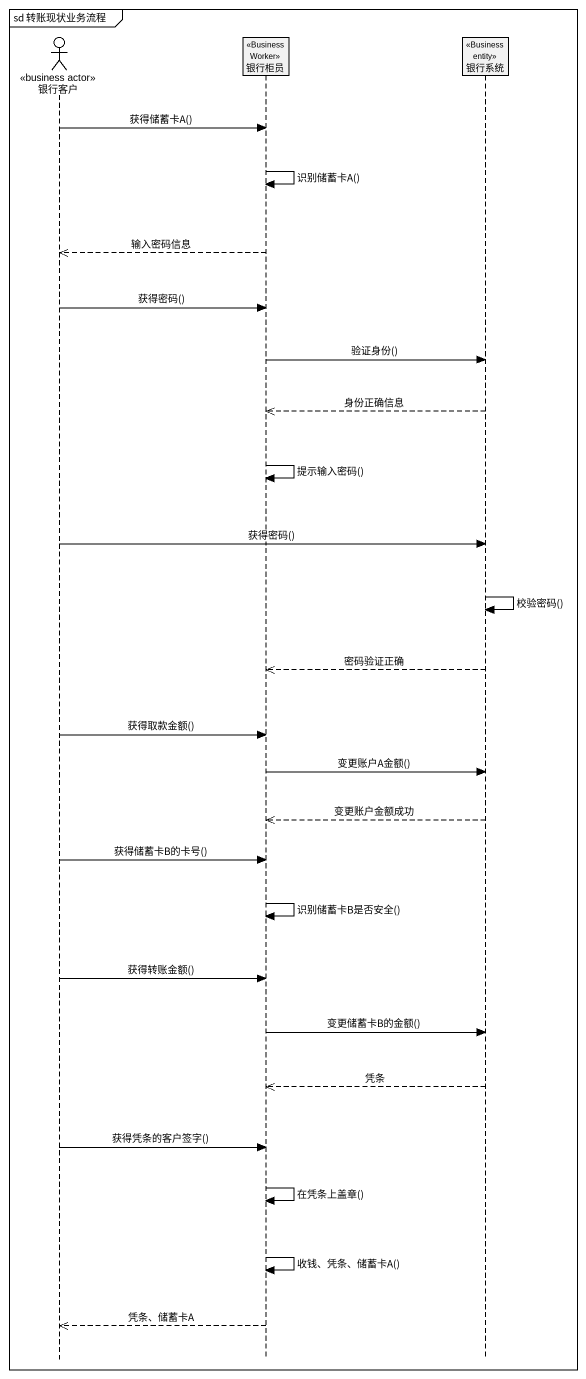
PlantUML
@startuml
mainframe sd 转账现状业务流程
hide footbox
actor 银行客户 <<business actor>>
participant 银行柜员 <<Business Worker>>
participant 银行系统 <<Business entity>>

银行客户 -> 银行柜员 : 获得储蓄卡A()
银行柜员 -> 银行柜员 : 识别储蓄卡A()
银行柜员 -->> 银行客户 : 输入密码信息
银行客户 -> 银行柜员 : 获得密码()
银行柜员 -> 银行系统 : 验证身份()
银行系统 -->> 银行柜员 : 身份正确信息
银行柜员 -> 银行柜员 : 提示输入密码()
银行客户 -> 银行系统 : 获得密码()
银行系统 -> 银行系统 : 校验密码()
银行系统 -->> 银行柜员 : 密码验证正确
银行客户 -> 银行柜员 : 获得取款金额()
银行柜员 -> 银行系统 : 变更账户A金额()
银行系统 -->> 银行柜员 : 变更账户金额成功
银行客户 -> 银行柜员 : 获得储蓄卡B的卡号()
银行柜员 -> 银行柜员 : 识别储蓄卡B是否安全()
银行客户 -> 银行柜员 : 获得转账金额()
银行柜员 -> 银行系统 : 变更储蓄卡B的金额()
银行系统 -->> 银行柜员 : 凭条
银行客户 -> 银行柜员 : 获得凭条的客户签字()
银行柜员 -> 银行柜员 : 在凭条上盖章()
银行柜员 -> 银行柜员 : 收钱、凭条、储蓄卡A()
银行柜员 -->> 银行客户 : 凭条、储蓄卡A
@enduml
